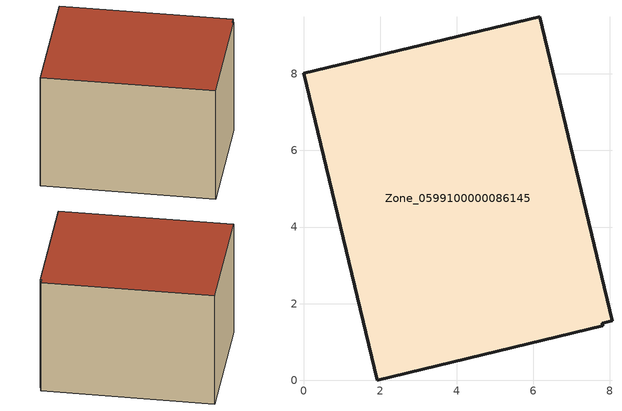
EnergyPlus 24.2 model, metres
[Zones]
Zone_0599100000086145
 floor ground (C_G): 8.05,1.55 7.8,1.49 7.82,1.42 1.92,0 0,8.01 6.16,9.49 z0
 wall outside (C_F): 8.05,1.55 6.16,9.49 0,8.01 1.92,0 7.82,1.42 7.8,1.49 8.05,1.55 z0:5.92
 roof outside (C_R): 7.8,1.49 8.05,1.55 6.16,9.49 0,8.01 1.92,0 7.82,1.42 z5.92
[BUILDING]
Pand.0599100000086145: North Axis=0; Terrain=City; Loads Convergence Tolerance Value=0.04; Temperature Convergence Tolerance Value=0.4; Solar Distribution=FullExterior; Maximum Number of Warmup Days=25; Minimum Number of Warmup Days=1
[Site:Location]
Rotterdam.The.Hague.AP_ZH_NLD Design_Conditions: Latitude=51.96; Longitude=4.45; Time Zone=1; Elevation=-4.5
[SITE:GROUNDTEMPERATURE:BUILDINGSURFACE]
18, 18, 18, 18, 18, 18, 18, 18, 18, 18, 18, 18
[MATERIAL] Thermal Absorptance=0.9; Solar Absorptance=0.7; Visible Absorptance=0.7
Name | Roughness | Thickness | Conductivity | Density | Specific Heat
G.TC.1965-1974 | MediumSmooth | 0.15 | 0.882353 | 540 | 1210
F.TC.1965-1974 | Rough | 0.3 | 0.697674 | 1920 | 840
R.TC.1965-1974 | MediumRough | 0.2 | 0.232558 | 1500 | 1000
[CONSTRUCTION]
C_G: G.TC.1965-1974
C_F: F.TC.1965-1974
C_R: R.TC.1965-1974
[ZONE]
Zone_0599100000086145: Type=1; Multiplier=1; Ceiling Height=Autocalculate; Volume=Autocalculate; Floor Area=autocalculate; Part of Total Floor Area=Yes
[ZONEINFILTRATION:DESIGNFLOWRATE]
Infil_Zone_0599100000086145: Zone or ZoneList or Space or SpaceList=Zone_0599100000086145; Schedule=AlwaysOn; Design Flow Rate Calculation Method=Flow/Area; Flow Rate per Floor Area=0.003; Constant Term Coefficient=1; Temperature Term Coefficient=0; Velocity Term Coefficient=0; Velocity Squared Term Coefficient=0
[HVACTEMPLATE:ZONE:IDEALLOADSAIRSYSTEM]
Zone_0599100000086145: Maximum Heating Supply Air Temperature=50; Minimum Cooling Supply Air Temperature=13; Maximum Heating Supply Air Humidity Ratio=0.0156; Minimum Cooling Supply Air Humidity Ratio=0.0077; Heating Limit=NoLimit; Cooling Limit=NoLimit; Dehumidification Control Type=ConstantSensibleHeatRatio; Cooling Sensible Heat Ratio=0.7; Dehumidification Setpoint=60; Humidification Control Type=None; Humidification Setpoint=30; Outdoor Air Method=None; Outdoor Air Flow Rate per Person=0.00944; Outdoor Air Flow Rate per Zone Floor Area=0; Outdoor Air Flow Rate per Zone=0; Demand Controlled Ventilation Type=None; Outdoor Air Economizer Type=NoEconomizer; Heat Recovery Type=None; Sensible Heat Recovery Effectiveness=0.7; Latent Heat Recovery Effectiveness=0.65
[ZONECONTROL:THERMOSTAT]
ThermostatControl_Zone_0599100000086145: Zone or ZoneList=Zone_0599100000086145; Control Type Schedule=DualSetpointControlType; Control 1=Thermostat_Zone_0599100000086145; Temperature Difference Between Cutout And Setpoint=0
[THERMOSTATSETPOINT:DUALSETPOINT]
Thermostat_Zone_0599100000086145: Heating Setpoint Temperature Schedule=HeatingSetpoint_Zone_0599100000086145; Cooling Setpoint Temperature Schedule=CoolingSetpoint_Zone_0599100000086145
[SCHEDULE:COMPACT]
HeatingSetpoint_Zone_0599100000086145: Through: 12/31, For: AllDays, Until: 24:00, 21
CoolingSetpoint_Zone_0599100000086145: Through: 12/31, For: AllDays, Until: 24:00, 24
DualSetpointControlType: Through: 12/31, For: AllDays, Until: 24:00, 4
AlwaysOn: Through: 12/31, For: AllDays, Until: 24:00, 1
